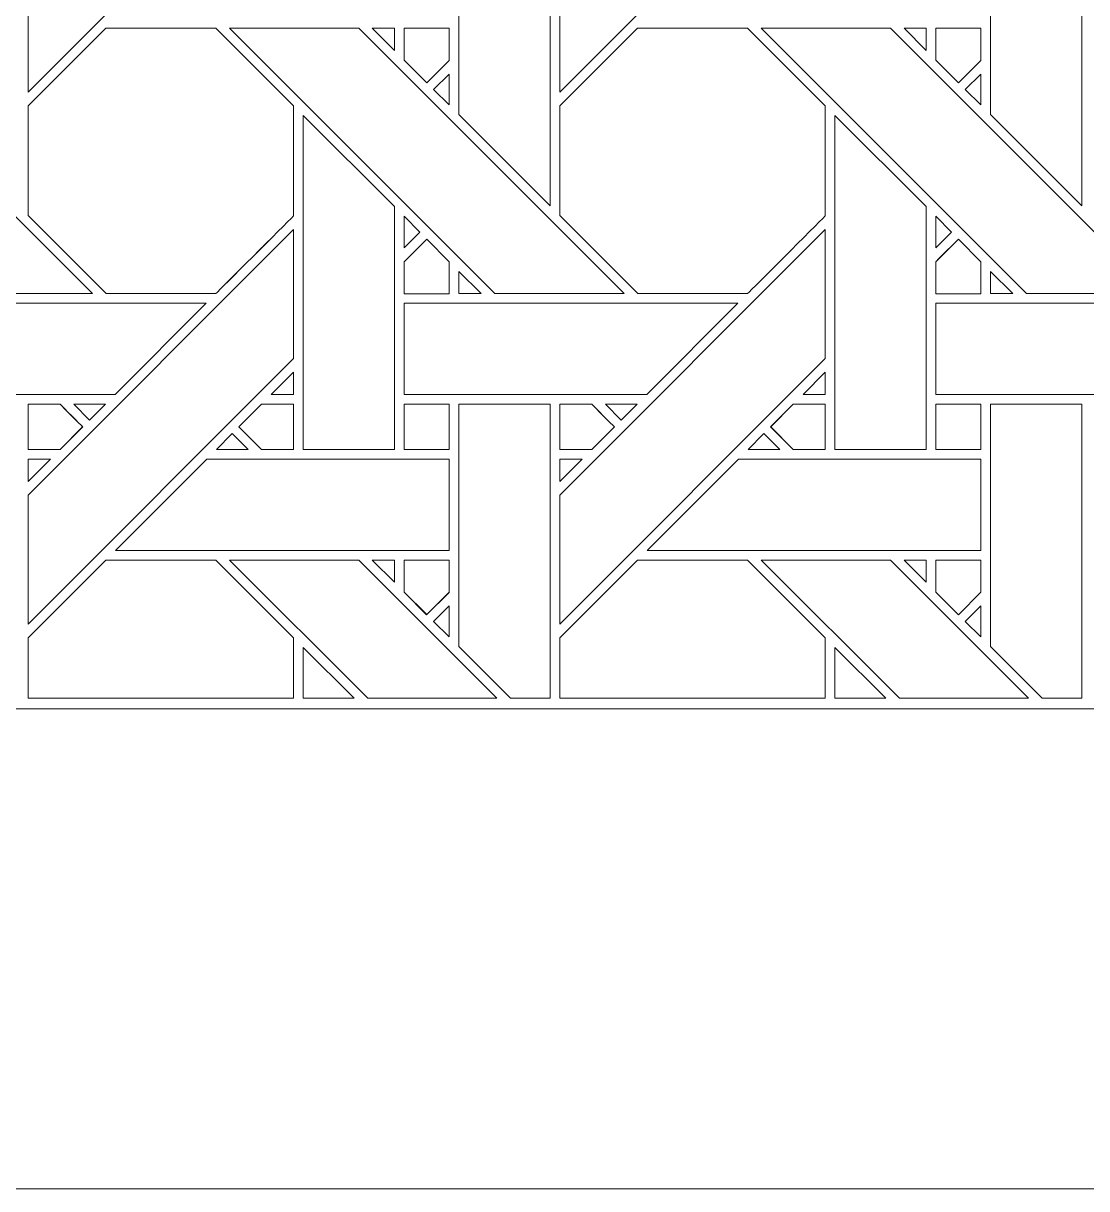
# Model space of a CAD drawing. Header units: inches. Extents: x 4.4 to 20.4, y 1.1 to 17.1.
# Drawn here: x 6.919 to 8.817, y 1.095 to 3.174 of the extents above; entities that cross this region are included whole.
import ezdxf

# ---------------------------------------------------------------- set-up
doc = ezdxf.new("R2010")
doc.units = ezdxf.units.IN
doc.header["$MEASUREMENT"] = 0
doc.layers.add('Design', color=7, linetype='Continuous', lineweight=0)

msp = doc.modelspace()

# ---------------------------------------------------------------- linework, layer by layer
at = {"layer": 'Design'}
for points, knots in [([(4.3829, 17.0948), (4.3829, 17.0948), (4.3829, 1.0948), (4.3829, 1.0948), (4.3829, 1.0948), (20.3829, 1.0948), (20.3829, 1.0948), (20.3829, 1.0948), (20.3829, 17.0948), (20.3829, 17.0948), (20.3829, 17.0948), (4.3829, 17.0948), (4.3829, 17.0948)], [0, 0, 0, 0, 1, 1, 1, 2, 2, 2, 3, 3, 3, 4, 4, 4, 4]), ([(19.3728, 16.2388), (19.3728, 16.2388), (5.2388, 16.2388), (5.2388, 16.2388), (5.2388, 16.2388), (5.2388, 1.9507), (5.2388, 1.9507), (5.2388, 1.9507), (19.5269, 1.9507), (19.5269, 1.9507), (19.5269, 1.9507), (19.5269, 16.2388), (19.5269, 16.2388), (19.5269, 16.2388), (19.3728, 16.2388), (19.3728, 16.2388)], [0, 0, 0, 0, 1, 1, 1, 2, 2, 2, 3, 3, 3, 4, 4, 4, 5, 5, 5, 5]), ([(6.928, 3.2807), (6.928, 3.2807), (7.4017, 3.7543), (7.4017, 3.7543), (7.4017, 3.7543), (7.4017, 3.5243), (7.4017, 3.5243), (7.4017, 3.5243), (6.928, 3.0506), (6.928, 3.0506), (6.928, 3.0506), (6.928, 3.2807), (6.928, 3.2807)], [0, 0, 0, 0, 1, 1, 1, 2, 2, 2, 3, 3, 3, 4, 4, 4, 4]), ([(7.8768, 3.2807), (7.8768, 3.2807), (8.3504, 3.7543), (8.3504, 3.7543), (8.3504, 3.7543), (8.3504, 3.5243), (8.3504, 3.5243), (8.3504, 3.5243), (7.8768, 3.0506), (7.8768, 3.0506), (7.8768, 3.0506), (7.8768, 3.2807), (7.8768, 3.2807)], [0, 0, 0, 0, 1, 1, 1, 2, 2, 2, 3, 3, 3, 4, 4, 4, 4]), ([(7.8596, 3.4428), (7.8596, 3.4428), (7.8596, 2.8477), (7.8596, 2.8477), (7.8596, 2.8477), (7.6967, 3.0106), (7.6967, 3.0106), (7.6967, 3.0106), (7.6967, 3.4428), (7.6967, 3.4428), (7.6967, 3.4428), (7.8596, 3.4428), (7.8596, 3.4428)], [0, 0, 0, 0, 1, 1, 1, 2, 2, 2, 3, 3, 3, 4, 4, 4, 4]), ([(8.8083, 3.4428), (8.8083, 3.4428), (8.8083, 2.8477), (8.8083, 2.8477), (8.8083, 2.8477), (8.6454, 3.0106), (8.6454, 3.0106), (8.6454, 3.0106), (8.6454, 3.4428), (8.6454, 3.4428), (8.6454, 3.4428), (8.8083, 3.4428), (8.8083, 3.4428)], [0, 0, 0, 0, 1, 1, 1, 2, 2, 2, 3, 3, 3, 4, 4, 4, 4]), ([(6.3385, 3.165), (6.3385, 3.165), (6.5694, 3.165), (6.5694, 3.165), (6.5694, 3.165), (7.043, 2.6913), (7.043, 2.6913), (7.043, 2.6913), (6.812, 2.6913), (6.812, 2.6913), (6.812, 2.6913), (6.3385, 3.165), (6.3385, 3.165)], [0, 0, 0, 0, 1, 1, 1, 2, 2, 2, 3, 3, 3, 4, 4, 4, 4]), ([(7.2629, 2.6913), (7.2629, 2.6913), (7.0672, 2.6913), (7.0672, 2.6913), (7.0672, 2.6913), (6.928, 2.8306), (6.928, 2.8306), (6.928, 2.8306), (6.928, 3.0262), (6.928, 3.0262), (6.928, 3.0262), (7.0667, 3.1649), (7.0667, 3.1649), (7.0667, 3.1649), (7.2629, 3.1649), (7.2629, 3.1649), (7.2629, 3.1649), (7.4016, 3.0262), (7.4016, 3.0262), (7.4016, 3.0262), (7.4016, 2.83), (7.4016, 2.83), (7.3838, 2.812), (7.2719, 2.7003), (7.2629, 2.6913)], [0, 0, 0, 0, 1, 1, 1, 2, 2, 2, 3, 3, 3, 4, 4, 4, 5, 5, 5, 6, 6, 6, 7, 7, 7, 8, 8, 8, 8]), ([(6.928, 2.8306), (6.928, 2.8306), (6.928, 3.0262), (6.928, 3.0262), (6.928, 3.0262), (7.0667, 3.1649), (7.0667, 3.1649), (7.0667, 3.1649), (7.2629, 3.1649), (7.2629, 3.1649), (7.2629, 3.1649), (7.4016, 3.0262), (7.4016, 3.0262), (7.4016, 3.0262), (7.4016, 2.83), (7.4016, 2.83), (7.3836, 2.8118), (7.2717, 2.7001), (7.2629, 2.6913), (7.2629, 2.6913), (7.0672, 2.6913), (7.0672, 2.6913), (7.0672, 2.6913), (6.928, 2.8306), (6.928, 2.8306)], [0, 0, 0, 0, 1, 1, 1, 2, 2, 2, 3, 3, 3, 4, 4, 4, 5, 5, 5, 6, 6, 6, 7, 7, 7, 8, 8, 8, 8]), ([(7.2872, 3.165), (7.2872, 3.165), (7.5181, 3.165), (7.5181, 3.165), (7.5181, 3.165), (7.9918, 2.6913), (7.9918, 2.6913), (7.9918, 2.6913), (7.7607, 2.6913), (7.7607, 2.6913), (7.7607, 2.6913), (7.2872, 3.165), (7.2872, 3.165)], [0, 0, 0, 0, 1, 1, 1, 2, 2, 2, 3, 3, 3, 4, 4, 4, 4]), ([(7.5817, 3.165), (7.5817, 3.165), (7.5817, 3.1251), (7.5817, 3.1251), (7.5817, 3.1251), (7.5422, 3.165), (7.5422, 3.165), (7.5422, 3.165), (7.5817, 3.165), (7.5817, 3.165)], [0, 0, 0, 0, 1, 1, 1, 2, 2, 2, 3, 3, 3, 3]), ([(7.6791, 3.165), (7.6791, 3.165), (7.6791, 3.1074), (7.6791, 3.1074), (7.6791, 3.1074), (7.6392, 3.0674), (7.6392, 3.0674), (7.6392, 3.0674), (7.5988, 3.1077), (7.5988, 3.1077), (7.5988, 3.1077), (7.5988, 3.165), (7.5988, 3.165), (7.5988, 3.165), (7.6791, 3.165), (7.6791, 3.165)], [0, 0, 0, 0, 1, 1, 1, 2, 2, 2, 3, 3, 3, 4, 4, 4, 5, 5, 5, 5]), ([(7.6392, 3.0674), (7.6392, 3.0674), (7.5988, 3.1077), (7.5988, 3.1077), (7.5988, 3.1077), (7.5988, 3.165), (7.5988, 3.165), (7.5988, 3.165), (7.6791, 3.165), (7.6791, 3.165), (7.6791, 3.165), (7.6791, 3.1074), (7.6791, 3.1074), (7.6791, 3.1074), (7.6392, 3.0674), (7.6392, 3.0674)], [0, 0, 0, 0, 1, 1, 1, 2, 2, 2, 3, 3, 3, 4, 4, 4, 5, 5, 5, 5]), ([(7.8767, 2.8305), (7.8767, 2.8305), (7.8767, 3.0262), (7.8767, 3.0262), (7.8767, 3.0262), (8.0154, 3.1649), (8.0154, 3.1649), (8.0154, 3.1649), (8.2116, 3.1649), (8.2116, 3.1649), (8.2116, 3.1649), (8.3504, 3.0262), (8.3504, 3.0262), (8.3504, 3.0262), (8.3504, 2.83), (8.3504, 2.83), (8.3326, 2.812), (8.2207, 2.7003), (8.2117, 2.6913), (8.2117, 2.6913), (8.016, 2.6913), (8.016, 2.6913), (8.016, 2.6913), (7.8767, 2.8305), (7.8767, 2.8305)], [0, 0, 0, 0, 1, 1, 1, 2, 2, 2, 3, 3, 3, 4, 4, 4, 5, 5, 5, 6, 6, 6, 7, 7, 7, 8, 8, 8, 8]), ([(8.016, 2.6913), (8.016, 2.6913), (7.8767, 2.8305), (7.8767, 2.8305), (7.8767, 2.8305), (7.8767, 3.0262), (7.8767, 3.0262), (7.8767, 3.0262), (8.0154, 3.1649), (8.0154, 3.1649), (8.0154, 3.1649), (8.2116, 3.1649), (8.2116, 3.1649), (8.2116, 3.1649), (8.3504, 3.0262), (8.3504, 3.0262), (8.3504, 3.0262), (8.3504, 2.83), (8.3504, 2.83), (8.3326, 2.812), (8.2206, 2.7003), (8.2117, 2.6913), (8.2117, 2.6913), (8.016, 2.6913), (8.016, 2.6913)], [0, 0, 0, 0, 1, 1, 1, 2, 2, 2, 3, 3, 3, 4, 4, 4, 5, 5, 5, 6, 6, 6, 7, 7, 7, 8, 8, 8, 8]), ([(8.2359, 3.165), (8.2359, 3.165), (8.4669, 3.165), (8.4669, 3.165), (8.4669, 3.165), (8.9405, 2.6913), (8.9405, 2.6913), (8.9405, 2.6913), (8.7095, 2.6913), (8.7095, 2.6913), (8.7095, 2.6913), (8.2359, 3.165), (8.2359, 3.165)], [0, 0, 0, 0, 1, 1, 1, 2, 2, 2, 3, 3, 3, 4, 4, 4, 4]), ([(8.5304, 3.165), (8.5304, 3.165), (8.5304, 3.1251), (8.5304, 3.1251), (8.5304, 3.1251), (8.491, 3.165), (8.491, 3.165), (8.491, 3.165), (8.5304, 3.165), (8.5304, 3.165)], [0, 0, 0, 0, 1, 1, 1, 2, 2, 2, 3, 3, 3, 3]), ([(8.6278, 3.1649), (8.6278, 3.1649), (8.6278, 3.1073), (8.6278, 3.1073), (8.6278, 3.1073), (8.5879, 3.0674), (8.5879, 3.0674), (8.5879, 3.0674), (8.5476, 3.1077), (8.5476, 3.1077), (8.5476, 3.1077), (8.5476, 3.1649), (8.5476, 3.1649), (8.5476, 3.1649), (8.6278, 3.1649), (8.6278, 3.1649)], [0, 0, 0, 0, 1, 1, 1, 2, 2, 2, 3, 3, 3, 4, 4, 4, 5, 5, 5, 5]), ([(8.5879, 3.0674), (8.5879, 3.0674), (8.5476, 3.1077), (8.5476, 3.1077), (8.5476, 3.1077), (8.5476, 3.1649), (8.5476, 3.1649), (8.5476, 3.1649), (8.6278, 3.1649), (8.6278, 3.1649), (8.6278, 3.1649), (8.6278, 3.1073), (8.6278, 3.1073), (8.6278, 3.1073), (8.5879, 3.0674), (8.5879, 3.0674)], [0, 0, 0, 0, 1, 1, 1, 2, 2, 2, 3, 3, 3, 4, 4, 4, 5, 5, 5, 5]), ([(7.6792, 3.0831), (7.6792, 3.0831), (7.6792, 3.028), (7.6792, 3.028), (7.6792, 3.028), (7.6514, 3.0553), (7.6514, 3.0553), (7.6514, 3.0553), (7.6792, 3.0831), (7.6792, 3.0831)], [0, 0, 0, 0, 1, 1, 1, 2, 2, 2, 3, 3, 3, 3]), ([(8.6279, 3.0831), (8.6279, 3.0831), (8.6279, 3.028), (8.6279, 3.028), (8.6279, 3.028), (8.6001, 3.0553), (8.6001, 3.0553), (8.6001, 3.0553), (8.6279, 3.0831), (8.6279, 3.0831)], [0, 0, 0, 0, 1, 1, 1, 2, 2, 2, 3, 3, 3, 3]), ([(7.5816, 2.847), (7.5816, 2.847), (7.5816, 2.4133), (7.5816, 2.4133), (7.5816, 2.4133), (7.4188, 2.4133), (7.4188, 2.4133), (7.4188, 2.4133), (7.4188, 3.0091), (7.4188, 3.0091), (7.4188, 3.0091), (7.5816, 2.847), (7.5816, 2.847)], [0, 0, 0, 0, 1, 1, 1, 2, 2, 2, 3, 3, 3, 4, 4, 4, 4]), ([(8.5303, 2.847), (8.5303, 2.847), (8.5303, 2.4133), (8.5303, 2.4133), (8.5303, 2.4133), (8.3676, 2.4133), (8.3676, 2.4133), (8.3676, 2.4133), (8.3676, 3.0091), (8.3676, 3.0091), (8.3676, 3.0091), (8.5303, 2.847), (8.5303, 2.847)], [0, 0, 0, 0, 1, 1, 1, 2, 2, 2, 3, 3, 3, 4, 4, 4, 4]), ([(7.6271, 2.8009), (7.6271, 2.8009), (7.5989, 2.7728), (7.5989, 2.7728), (7.5989, 2.7728), (7.5989, 2.8295), (7.5989, 2.8295), (7.5989, 2.8295), (7.6271, 2.8009), (7.6271, 2.8009)], [0, 0, 0, 0, 1, 1, 1, 2, 2, 2, 3, 3, 3, 3]), ([(8.5476, 2.7728), (8.5476, 2.7728), (8.5476, 2.8295), (8.5476, 2.8295), (8.5476, 2.8295), (8.5758, 2.8009), (8.5758, 2.8009), (8.5758, 2.8009), (8.5476, 2.7728), (8.5476, 2.7728)], [0, 0, 0, 0, 1, 1, 1, 2, 2, 2, 3, 3, 3, 3]), ([(7.4017, 2.8056), (7.4017, 2.8056), (7.4017, 2.5756), (7.4017, 2.5756), (7.4017, 2.5756), (6.928, 2.1019), (6.928, 2.1019), (6.928, 2.1019), (6.928, 2.332), (6.928, 2.332), (6.928, 2.332), (7.4017, 2.8056), (7.4017, 2.8056)], [0, 0, 0, 0, 1, 1, 1, 2, 2, 2, 3, 3, 3, 4, 4, 4, 4]), ([(7.5989, 2.691), (7.5989, 2.691), (7.5989, 2.7483), (7.5989, 2.7483), (7.5989, 2.7483), (7.6392, 2.7887), (7.6392, 2.7887), (7.6392, 2.7887), (7.6795, 2.7483), (7.6795, 2.7483), (7.6795, 2.7483), (7.6795, 2.691), (7.6795, 2.691), (7.6795, 2.691), (7.5989, 2.691), (7.5989, 2.691)], [0, 0, 0, 0, 1, 1, 1, 2, 2, 2, 3, 3, 3, 4, 4, 4, 5, 5, 5, 5]), ([(7.5989, 2.7483), (7.5989, 2.7483), (7.6392, 2.7887), (7.6392, 2.7887), (7.6392, 2.7887), (7.6795, 2.7483), (7.6795, 2.7483), (7.6795, 2.7483), (7.6795, 2.691), (7.6795, 2.691), (7.6795, 2.691), (7.5989, 2.691), (7.5989, 2.691), (7.5989, 2.691), (7.5989, 2.7483), (7.5989, 2.7483)], [0, 0, 0, 0, 1, 1, 1, 2, 2, 2, 3, 3, 3, 4, 4, 4, 5, 5, 5, 5]), ([(7.8768, 2.332), (7.8768, 2.332), (8.3504, 2.8056), (8.3504, 2.8056), (8.3504, 2.8056), (8.3504, 2.5756), (8.3504, 2.5756), (8.3504, 2.5756), (7.8768, 2.1019), (7.8768, 2.1019), (7.8768, 2.1019), (7.8768, 2.332), (7.8768, 2.332)], [0, 0, 0, 0, 1, 1, 1, 2, 2, 2, 3, 3, 3, 4, 4, 4, 4]), ([(8.5476, 2.691), (8.5476, 2.691), (8.5476, 2.7483), (8.5476, 2.7483), (8.5476, 2.7483), (8.5879, 2.7887), (8.5879, 2.7887), (8.5879, 2.7887), (8.6282, 2.7483), (8.6282, 2.7483), (8.6282, 2.7483), (8.6282, 2.691), (8.6282, 2.691), (8.6282, 2.691), (8.5476, 2.691), (8.5476, 2.691)], [0, 0, 0, 0, 1, 1, 1, 2, 2, 2, 3, 3, 3, 4, 4, 4, 5, 5, 5, 5]), ([(8.5537, 2.7544), (8.5537, 2.7544), (8.5879, 2.7887), (8.5879, 2.7887), (8.5879, 2.7887), (8.6282, 2.7483), (8.6282, 2.7483), (8.6282, 2.7483), (8.6282, 2.691), (8.6282, 2.691), (8.6282, 2.691), (8.5476, 2.691), (8.5476, 2.691), (8.5476, 2.691), (8.5476, 2.7483), (8.5476, 2.7483), (8.5476, 2.7483), (8.5537, 2.7544), (8.5537, 2.7544)], [0, 0, 0, 0, 1, 1, 1, 2, 2, 2, 3, 3, 3, 4, 4, 4, 5, 5, 5, 6, 6, 6, 6]), ([(7.7365, 2.6913), (7.7365, 2.6913), (7.6968, 2.6913), (7.6968, 2.6913), (7.6968, 2.6913), (7.6968, 2.7311), (7.6968, 2.7311), (7.6968, 2.7311), (7.7365, 2.6913), (7.7365, 2.6913)], [0, 0, 0, 0, 1, 1, 1, 2, 2, 2, 3, 3, 3, 3]), ([(8.6853, 2.6913), (8.6853, 2.6913), (8.6455, 2.6913), (8.6455, 2.6913), (8.6455, 2.6913), (8.6455, 2.7311), (8.6455, 2.7311), (8.6455, 2.7311), (8.6853, 2.6913), (8.6853, 2.6913)], [0, 0, 0, 0, 1, 1, 1, 2, 2, 2, 3, 3, 3, 3]), ([(6.6502, 2.5114), (6.6502, 2.5114), (6.6502, 2.6741), (6.6502, 2.6741), (6.6502, 2.6741), (7.2459, 2.6741), (7.2459, 2.6741), (7.2459, 2.6741), (7.0831, 2.5114), (7.0831, 2.5114), (7.0831, 2.5114), (6.6502, 2.5114), (6.6502, 2.5114)], [0, 0, 0, 0, 1, 1, 1, 2, 2, 2, 3, 3, 3, 4, 4, 4, 4]), ([(7.5989, 2.5114), (7.5989, 2.5114), (7.5989, 2.6741), (7.5989, 2.6741), (7.5989, 2.6741), (8.1946, 2.6741), (8.1946, 2.6741), (8.1946, 2.6741), (8.0319, 2.5114), (8.0319, 2.5114), (8.0319, 2.5114), (7.5989, 2.5114), (7.5989, 2.5114)], [0, 0, 0, 0, 1, 1, 1, 2, 2, 2, 3, 3, 3, 4, 4, 4, 4]), ([(8.5476, 2.5114), (8.5476, 2.5114), (8.5476, 2.6741), (8.5476, 2.6741), (8.5476, 2.6741), (9.1433, 2.6741), (9.1433, 2.6741), (9.1433, 2.6741), (8.9806, 2.5114), (8.9806, 2.5114), (8.9806, 2.5114), (8.5476, 2.5114), (8.5476, 2.5114)], [0, 0, 0, 0, 1, 1, 1, 2, 2, 2, 3, 3, 3, 4, 4, 4, 4]), ([(7.3619, 2.5114), (7.3619, 2.5114), (7.4017, 2.5512), (7.4017, 2.5512), (7.4017, 2.5512), (7.4017, 2.5114), (7.4017, 2.5114), (7.4017, 2.5114), (7.3619, 2.5114), (7.3619, 2.5114)], [0, 0, 0, 0, 1, 1, 1, 2, 2, 2, 3, 3, 3, 3]), ([(8.3107, 2.5114), (8.3107, 2.5114), (8.3504, 2.5512), (8.3504, 2.5512), (8.3504, 2.5512), (8.3504, 2.5114), (8.3504, 2.5114), (8.3504, 2.5114), (8.3107, 2.5114), (8.3107, 2.5114)], [0, 0, 0, 0, 1, 1, 1, 2, 2, 2, 3, 3, 3, 3]), ([(7.0253, 2.4536), (7.0253, 2.4536), (6.9849, 2.4132), (6.9849, 2.4132), (6.9849, 2.4132), (6.9279, 2.4132), (6.9279, 2.4132), (6.9279, 2.4132), (6.9279, 2.494), (6.9279, 2.494), (6.9279, 2.494), (6.985, 2.494), (6.985, 2.494), (6.9901, 2.4889), (7.0209, 2.4581), (7.0253, 2.4536)], [0, 0, 0, 0, 1, 1, 1, 2, 2, 2, 3, 3, 3, 4, 4, 4, 5, 5, 5, 5]), ([(7.0254, 2.4537), (7.0254, 2.4537), (6.985, 2.4133), (6.985, 2.4133), (6.985, 2.4133), (6.928, 2.4133), (6.928, 2.4133), (6.928, 2.4133), (6.928, 2.4941), (6.928, 2.4941), (6.928, 2.4941), (6.9851, 2.4941), (6.9851, 2.4941), (6.9905, 2.4888), (7.0213, 2.4579), (7.0254, 2.4537)], [0, 0, 0, 0, 1, 1, 1, 2, 2, 2, 3, 3, 3, 4, 4, 4, 5, 5, 5, 5]), ([(7.0095, 2.4941), (7.0095, 2.4941), (7.0659, 2.4941), (7.0659, 2.4941), (7.0659, 2.4941), (7.0376, 2.4659), (7.0376, 2.4659), (7.0376, 2.4659), (7.0095, 2.4941), (7.0095, 2.4941)], [0, 0, 0, 0, 1, 1, 1, 2, 2, 2, 3, 3, 3, 3]), ([(7.4016, 2.494), (7.4016, 2.494), (7.4016, 2.4132), (7.4016, 2.4132), (7.4016, 2.4132), (7.3445, 2.4132), (7.3445, 2.4132), (7.3445, 2.4132), (7.3041, 2.4536), (7.3041, 2.4536), (7.3041, 2.4536), (7.3446, 2.494), (7.3446, 2.494), (7.3446, 2.494), (7.4016, 2.494), (7.4016, 2.494)], [0, 0, 0, 0, 1, 1, 1, 2, 2, 2, 3, 3, 3, 4, 4, 4, 5, 5, 5, 5]), ([(7.3042, 2.4537), (7.3042, 2.4537), (7.3447, 2.4941), (7.3447, 2.4941), (7.3447, 2.4941), (7.4017, 2.4941), (7.4017, 2.4941), (7.4017, 2.4941), (7.4017, 2.4133), (7.4017, 2.4133), (7.4017, 2.4133), (7.3446, 2.4133), (7.3446, 2.4133), (7.3446, 2.4133), (7.3042, 2.4537), (7.3042, 2.4537)], [0, 0, 0, 0, 1, 1, 1, 2, 2, 2, 3, 3, 3, 4, 4, 4, 5, 5, 5, 5]), ([(7.5988, 2.4132), (7.5988, 2.4132), (7.5988, 2.494), (7.5988, 2.494), (7.5988, 2.494), (7.6791, 2.494), (7.6791, 2.494), (7.6791, 2.494), (7.6791, 2.4132), (7.6791, 2.4132), (7.6791, 2.4132), (7.5988, 2.4132), (7.5988, 2.4132)], [0, 0, 0, 0, 1, 1, 1, 2, 2, 2, 3, 3, 3, 4, 4, 4, 4]), ([(7.6792, 2.4941), (7.6792, 2.4941), (7.6792, 2.4133), (7.6792, 2.4133), (7.6792, 2.4133), (7.5989, 2.4133), (7.5989, 2.4133), (7.5989, 2.4133), (7.5989, 2.4941), (7.5989, 2.4941), (7.5989, 2.4941), (7.6792, 2.4941), (7.6792, 2.4941)], [0, 0, 0, 0, 1, 1, 1, 2, 2, 2, 3, 3, 3, 4, 4, 4, 4]), ([(7.7888, 1.9698), (7.7888, 1.9698), (7.6967, 2.0619), (7.6967, 2.0619), (7.6967, 2.0619), (7.6967, 2.4941), (7.6967, 2.4941), (7.6967, 2.4941), (7.8596, 2.4941), (7.8596, 2.4941), (7.8596, 2.4941), (7.8596, 1.9698), (7.8596, 1.9698), (7.8596, 1.9698), (7.7888, 1.9698), (7.7888, 1.9698)], [0, 0, 0, 0, 1, 1, 1, 2, 2, 2, 3, 3, 3, 4, 4, 4, 5, 5, 5, 5]), ([(7.8767, 2.4941), (7.8767, 2.4941), (7.9338, 2.4941), (7.9338, 2.4941), (7.9389, 2.489), (7.9697, 2.4581), (7.9741, 2.4537), (7.9741, 2.4537), (7.9337, 2.4133), (7.9337, 2.4133), (7.9337, 2.4133), (7.8767, 2.4133), (7.8767, 2.4133), (7.8767, 2.4133), (7.8767, 2.4941), (7.8767, 2.4941)], [0, 0, 0, 0, 1, 1, 1, 2, 2, 2, 3, 3, 3, 4, 4, 4, 5, 5, 5, 5]), ([(7.8767, 2.4941), (7.8767, 2.4941), (7.9338, 2.4941), (7.9338, 2.4941), (7.939, 2.4889), (7.9698, 2.458), (7.9741, 2.4537), (7.9741, 2.4537), (7.9337, 2.4133), (7.9337, 2.4133), (7.9337, 2.4133), (7.8767, 2.4133), (7.8767, 2.4133), (7.8767, 2.4133), (7.8767, 2.4941), (7.8767, 2.4941)], [0, 0, 0, 0, 1, 1, 1, 2, 2, 2, 3, 3, 3, 4, 4, 4, 5, 5, 5, 5]), ([(8.0146, 2.4941), (8.0146, 2.4941), (7.9864, 2.4659), (7.9864, 2.4659), (7.9864, 2.4659), (7.9582, 2.4941), (7.9582, 2.4941), (7.9582, 2.4941), (8.0146, 2.4941), (8.0146, 2.4941)], [0, 0, 0, 0, 1, 1, 1, 2, 2, 2, 3, 3, 3, 3]), ([(8.2933, 2.4941), (8.2933, 2.4941), (8.3504, 2.4941), (8.3504, 2.4941), (8.3504, 2.4941), (8.3504, 2.4133), (8.3504, 2.4133), (8.3504, 2.4133), (8.2933, 2.4133), (8.2933, 2.4133), (8.2933, 2.4133), (8.2529, 2.4536), (8.2529, 2.4536), (8.2529, 2.4536), (8.2933, 2.4941), (8.2933, 2.4941)], [0, 0, 0, 0, 1, 1, 1, 2, 2, 2, 3, 3, 3, 4, 4, 4, 5, 5, 5, 5]), ([(8.253, 2.4537), (8.253, 2.4537), (8.2933, 2.4941), (8.2933, 2.4941), (8.2933, 2.4941), (8.3504, 2.4941), (8.3504, 2.4941), (8.3504, 2.4941), (8.3504, 2.4133), (8.3504, 2.4133), (8.3504, 2.4133), (8.2933, 2.4133), (8.2933, 2.4133), (8.2933, 2.4133), (8.253, 2.4537), (8.253, 2.4537)], [0, 0, 0, 0, 1, 1, 1, 2, 2, 2, 3, 3, 3, 4, 4, 4, 5, 5, 5, 5]), ([(8.5476, 2.4132), (8.5476, 2.4132), (8.5476, 2.494), (8.5476, 2.494), (8.5476, 2.494), (8.6278, 2.494), (8.6278, 2.494), (8.6278, 2.494), (8.6278, 2.4132), (8.6278, 2.4132), (8.6278, 2.4132), (8.5476, 2.4132), (8.5476, 2.4132)], [0, 0, 0, 0, 1, 1, 1, 2, 2, 2, 3, 3, 3, 4, 4, 4, 4]), ([(8.5476, 2.4132), (8.5476, 2.4132), (8.5476, 2.494), (8.5476, 2.494), (8.5476, 2.494), (8.6278, 2.494), (8.6278, 2.494), (8.6278, 2.494), (8.6278, 2.4132), (8.6278, 2.4132), (8.6278, 2.4132), (8.5476, 2.4132), (8.5476, 2.4132)], [0, 0, 0, 0, 1, 1, 1, 2, 2, 2, 3, 3, 3, 4, 4, 4, 4]), ([(8.8083, 1.9698), (8.8083, 1.9698), (8.7376, 1.9698), (8.7376, 1.9698), (8.7376, 1.9698), (8.6454, 2.0619), (8.6454, 2.0619), (8.6454, 2.0619), (8.6454, 2.4941), (8.6454, 2.4941), (8.6454, 2.4941), (8.8083, 2.4941), (8.8083, 2.4941), (8.8083, 2.4941), (8.8083, 1.9698), (8.8083, 1.9698)], [0, 0, 0, 0, 1, 1, 1, 2, 2, 2, 3, 3, 3, 4, 4, 4, 5, 5, 5, 5]), ([(7.3204, 2.4133), (7.3204, 2.4133), (7.2639, 2.4133), (7.2639, 2.4133), (7.2639, 2.4133), (7.2921, 2.4416), (7.2921, 2.4416), (7.2921, 2.4416), (7.3204, 2.4133), (7.3204, 2.4133)], [0, 0, 0, 0, 1, 1, 1, 2, 2, 2, 3, 3, 3, 3]), ([(8.2691, 2.4133), (8.2691, 2.4133), (8.2126, 2.4133), (8.2126, 2.4133), (8.2126, 2.4133), (8.2408, 2.4416), (8.2408, 2.4416), (8.2408, 2.4416), (8.2691, 2.4133), (8.2691, 2.4133)], [0, 0, 0, 0, 1, 1, 1, 2, 2, 2, 3, 3, 3, 3]), ([(6.9679, 2.3962), (6.9679, 2.3962), (6.928, 2.3564), (6.928, 2.3564), (6.928, 2.3564), (6.928, 2.3962), (6.928, 2.3962), (6.928, 2.3962), (6.9679, 2.3962), (6.9679, 2.3962)], [0, 0, 0, 0, 1, 1, 1, 2, 2, 2, 3, 3, 3, 3]), ([(7.2467, 2.3962), (7.2467, 2.3962), (7.6792, 2.3962), (7.6792, 2.3962), (7.6792, 2.3962), (7.6792, 2.2334), (7.6792, 2.2334), (7.6792, 2.2334), (7.0839, 2.2334), (7.0839, 2.2334), (7.0839, 2.2334), (7.2467, 2.3962), (7.2467, 2.3962)], [0, 0, 0, 0, 1, 1, 1, 2, 2, 2, 3, 3, 3, 4, 4, 4, 4]), ([(7.9166, 2.3962), (7.9166, 2.3962), (7.8768, 2.3564), (7.8768, 2.3564), (7.8768, 2.3564), (7.8768, 2.3962), (7.8768, 2.3962), (7.8768, 2.3962), (7.9166, 2.3962), (7.9166, 2.3962)], [0, 0, 0, 0, 1, 1, 1, 2, 2, 2, 3, 3, 3, 3]), ([(8.0326, 2.2334), (8.0326, 2.2334), (8.1954, 2.3962), (8.1954, 2.3962), (8.1954, 2.3962), (8.6279, 2.3962), (8.6279, 2.3962), (8.6279, 2.3962), (8.6279, 2.2334), (8.6279, 2.2334), (8.6279, 2.2334), (8.0326, 2.2334), (8.0326, 2.2334)], [0, 0, 0, 0, 1, 1, 1, 2, 2, 2, 3, 3, 3, 4, 4, 4, 4]), ([(6.928, 1.9698), (6.928, 1.9698), (6.928, 2.0775), (6.928, 2.0775), (6.928, 2.0775), (7.0667, 2.2162), (7.0667, 2.2162), (7.0667, 2.2162), (7.2629, 2.2162), (7.2629, 2.2162), (7.2629, 2.2162), (7.4016, 2.0775), (7.4016, 2.0775), (7.4016, 2.0775), (7.4016, 1.9698), (7.4016, 1.9698), (7.4016, 1.9698), (6.928, 1.9698), (6.928, 1.9698)], [0, 0, 0, 0, 1, 1, 1, 2, 2, 2, 3, 3, 3, 4, 4, 4, 5, 5, 5, 6, 6, 6, 6]), ([(6.928, 1.9698), (6.928, 1.9698), (6.928, 2.0775), (6.928, 2.0775), (6.928, 2.0775), (7.0666, 2.2161), (7.0666, 2.2161), (7.0666, 2.2161), (7.2628, 2.2161), (7.2628, 2.2161), (7.2628, 2.2161), (7.4016, 2.0775), (7.4016, 2.0775), (7.4016, 2.0775), (7.4016, 1.9698), (7.4016, 1.9698), (7.4016, 1.9698), (6.928, 1.9698), (6.928, 1.9698)], [0, 0, 0, 0, 1, 1, 1, 2, 2, 2, 3, 3, 3, 4, 4, 4, 5, 5, 5, 6, 6, 6, 6]), ([(7.5181, 2.2162), (7.5181, 2.2162), (7.7646, 1.9698), (7.7646, 1.9698), (7.7646, 1.9698), (7.5343, 1.9698), (7.5343, 1.9698), (7.5343, 1.9698), (7.2872, 2.2162), (7.2872, 2.2162), (7.2872, 2.2162), (7.5181, 2.2162), (7.5181, 2.2162)], [0, 0, 0, 0, 1, 1, 1, 2, 2, 2, 3, 3, 3, 4, 4, 4, 4]), ([(7.5817, 2.2162), (7.5817, 2.2162), (7.5817, 2.1764), (7.5817, 2.1764), (7.5817, 2.1764), (7.5422, 2.2162), (7.5422, 2.2162), (7.5422, 2.2162), (7.5817, 2.2162), (7.5817, 2.2162)], [0, 0, 0, 0, 1, 1, 1, 2, 2, 2, 3, 3, 3, 3]), ([(7.6791, 2.2161), (7.6791, 2.2161), (7.6791, 2.1585), (7.6791, 2.1585), (7.6791, 2.1585), (7.6391, 2.1186), (7.6391, 2.1186), (7.6391, 2.1186), (7.5988, 2.1589), (7.5988, 2.1589), (7.5988, 2.1589), (7.5988, 2.2161), (7.5988, 2.2161), (7.5988, 2.2161), (7.6791, 2.2161), (7.6791, 2.2161)], [0, 0, 0, 0, 1, 1, 1, 2, 2, 2, 3, 3, 3, 4, 4, 4, 5, 5, 5, 5]), ([(7.6392, 2.1187), (7.6392, 2.1187), (7.5989, 2.159), (7.5989, 2.159), (7.5989, 2.159), (7.5989, 2.2162), (7.5989, 2.2162), (7.5989, 2.2162), (7.6792, 2.2162), (7.6792, 2.2162), (7.6792, 2.2162), (7.6792, 2.1586), (7.6792, 2.1586), (7.6792, 2.1586), (7.6392, 2.1187), (7.6392, 2.1187)], [0, 0, 0, 0, 1, 1, 1, 2, 2, 2, 3, 3, 3, 4, 4, 4, 5, 5, 5, 5]), ([(7.8767, 1.9698), (7.8767, 1.9698), (7.8767, 2.0775), (7.8767, 2.0775), (7.8767, 2.0775), (8.0154, 2.2161), (8.0154, 2.2161), (8.0154, 2.2161), (8.2117, 2.2161), (8.2117, 2.2161), (8.2117, 2.2161), (8.3504, 2.0775), (8.3504, 2.0775), (8.3504, 2.0775), (8.3504, 1.9698), (8.3504, 1.9698), (8.3504, 1.9698), (7.8767, 1.9698), (7.8767, 1.9698)], [0, 0, 0, 0, 1, 1, 1, 2, 2, 2, 3, 3, 3, 4, 4, 4, 5, 5, 5, 6, 6, 6, 6]), ([(7.8767, 1.9698), (7.8767, 1.9698), (7.8767, 2.0775), (7.8767, 2.0775), (7.8767, 2.0775), (8.0154, 2.2161), (8.0154, 2.2161), (8.0154, 2.2161), (8.2117, 2.2161), (8.2117, 2.2161), (8.2117, 2.2161), (8.3504, 2.0775), (8.3504, 2.0775), (8.3504, 2.0775), (8.3504, 1.9698), (8.3504, 1.9698), (8.3504, 1.9698), (7.8767, 1.9698), (7.8767, 1.9698)], [0, 0, 0, 0, 1, 1, 1, 2, 2, 2, 3, 3, 3, 4, 4, 4, 5, 5, 5, 6, 6, 6, 6]), ([(8.2359, 2.2162), (8.2359, 2.2162), (8.4669, 2.2162), (8.4669, 2.2162), (8.4669, 2.2162), (8.7133, 1.9698), (8.7133, 1.9698), (8.7133, 1.9698), (8.483, 1.9698), (8.483, 1.9698), (8.483, 1.9698), (8.2359, 2.2162), (8.2359, 2.2162)], [0, 0, 0, 0, 1, 1, 1, 2, 2, 2, 3, 3, 3, 4, 4, 4, 4]), ([(8.5304, 2.2162), (8.5304, 2.2162), (8.5304, 2.1764), (8.5304, 2.1764), (8.5304, 2.1764), (8.491, 2.2162), (8.491, 2.2162), (8.491, 2.2162), (8.5304, 2.2162), (8.5304, 2.2162)], [0, 0, 0, 0, 1, 1, 1, 2, 2, 2, 3, 3, 3, 3]), ([(8.5476, 2.2162), (8.5476, 2.2162), (8.6278, 2.2162), (8.6278, 2.2162), (8.6278, 2.2162), (8.6278, 2.1586), (8.6278, 2.1586), (8.6278, 2.1586), (8.5879, 2.1186), (8.5879, 2.1186), (8.5879, 2.1186), (8.5476, 2.159), (8.5476, 2.159), (8.5476, 2.159), (8.5476, 2.2162), (8.5476, 2.2162)], [0, 0, 0, 0, 1, 1, 1, 2, 2, 2, 3, 3, 3, 4, 4, 4, 5, 5, 5, 5]), ([(8.5879, 2.1186), (8.5879, 2.1186), (8.5476, 2.159), (8.5476, 2.159), (8.5476, 2.159), (8.5476, 2.2162), (8.5476, 2.2162), (8.5476, 2.2162), (8.6278, 2.2162), (8.6278, 2.2162), (8.6278, 2.2162), (8.6278, 2.1586), (8.6278, 2.1586), (8.6278, 2.1586), (8.5879, 2.1186), (8.5879, 2.1186)], [0, 0, 0, 0, 1, 1, 1, 2, 2, 2, 3, 3, 3, 4, 4, 4, 5, 5, 5, 5]), ([(7.6792, 2.1344), (7.6792, 2.1344), (7.6792, 2.0792), (7.6792, 2.0792), (7.6792, 2.0792), (7.6514, 2.1066), (7.6514, 2.1066), (7.6514, 2.1066), (7.6792, 2.1344), (7.6792, 2.1344)], [0, 0, 0, 0, 1, 1, 1, 2, 2, 2, 3, 3, 3, 3]), ([(8.6279, 2.1344), (8.6279, 2.1344), (8.6279, 2.0792), (8.6279, 2.0792), (8.6279, 2.0792), (8.6001, 2.1066), (8.6001, 2.1066), (8.6001, 2.1066), (8.6279, 2.1344), (8.6279, 2.1344)], [0, 0, 0, 0, 1, 1, 1, 2, 2, 2, 3, 3, 3, 3]), ([(7.4188, 2.0604), (7.4188, 2.0604), (7.5098, 1.9698), (7.5098, 1.9698), (7.5098, 1.9698), (7.4188, 1.9698), (7.4188, 1.9698), (7.4188, 1.9698), (7.4188, 2.0604), (7.4188, 2.0604)], [0, 0, 0, 0, 1, 1, 1, 2, 2, 2, 3, 3, 3, 3]), ([(8.3676, 1.9698), (8.3676, 1.9698), (8.3676, 2.0604), (8.3676, 2.0604), (8.3676, 2.0604), (8.4586, 1.9698), (8.4586, 1.9698), (8.4586, 1.9698), (8.3676, 1.9698), (8.3676, 1.9698)], [0, 0, 0, 0, 1, 1, 1, 2, 2, 2, 3, 3, 3, 3])]:
    msp.add_open_spline(points, degree=3, knots=knots, dxfattribs=at)

doc.saveas('drawing.dxf')
